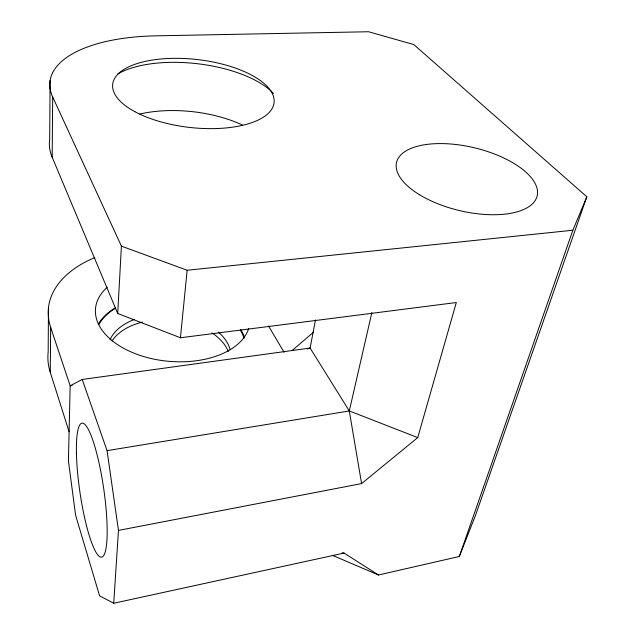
<?xml version="1.0" encoding="UTF-8"?>
<svg xmlns="http://www.w3.org/2000/svg" width="635" height="635" viewBox="0 0 635 635"><rect width="100%" height="100%" fill="white"/><g stroke="black" fill="none" stroke-linecap="round" stroke-linejoin="round"><path stroke-width="0.95" d="M48.482 307.586L48.165 352.084A119.92 75.327 4.7 0 0 50.276 372.356L69.104 431.784M50.109 80.518L49.681 139.652A137.755 64.333 6.2 0 0 52.165 157.186L117.721 313.492L180.435 337.756L456.319 302.522L417.743 437.586L361.593 483.592L118.459 530.408L113.721 603.25L344.075 553.085L378.5 575L459.335 556.474L475.623 515.001L586.835 196.771L413.798 44.577L368.617 31.75L155.535 35.846A142.732 60.261 6.5 0 0 52.689 97.004L52.165 157.186M50.276 372.356L50.673 327.414A123.658 73.501 5.1 0 1 94.845 257.564M117.721 313.492L121.412 246.134L52.689 97.004M180.435 337.756L187.158 270.256L121.412 246.134M315.492 319.937L310.102 348.051L349.29 410.948L361.593 483.592M113.721 603.25L99.576 595.805L75.621 515.334L68.421 460.994L70.175 385.81L82.193 379.46L107.069 450.652L349.29 410.948L371.864 312.603M459.335 556.474L572.865 230.235L586.835 196.771M292.021 350.615L313.547 332.176M307.332 348.933L310.102 348.051L82.193 379.46M72.136 385.532L70.175 385.81L50.673 327.414M187.158 270.256L572.865 230.235M342.122 552.791L344.075 553.085M349.29 410.948L417.743 437.586M332.295 555.276L378.5 575M268.541 325.985L284.075 352.306M107.069 450.652L118.459 530.408M248.745 328.335A77.51 45.942 5.1 0 1 144.716 356.846A77.51 45.942 5.1 0 1 107.196 287.29M98.25 324.35A76.033 46.696 4.9 0 1 115.118 307.927M240.689 329.565A76.033 46.696 4.9 0 1 244.316 337.106M99.004 324.334A75.335 46.268 4.9 0 1 114.768 308.729M240.363 330.152A75.335 46.268 4.9 0 1 244.023 338.249M109.998 339.788A61.706 38.386 4.8 0 1 134.612 319.373M218.456 332.153A61.706 38.386 4.8 0 1 230.203 349.822M112.046 340.892A61.476 38.497 4.8 0 1 142.351 322.08M211.955 332.875A61.476 38.497 4.8 0 1 228.298 351.457M139.803 114.038A86.289 40.164 6.2 0 1 242.443 125.047M117.61 74.081A88.979 37.949 6.5 0 1 198.945 63.905A88.979 37.949 6.5 0 1 273.463 93.432M76.43 452.953A67.715 12.017 81.7 0 0 100.473 557.062A67.715 12.017 81.7 0 0 98.488 460.534A67.715 12.017 81.7 0 0 76.43 452.953M134.914 111.704A81.216 34.155 6.5 0 0 270.883 110.427A81.216 34.155 6.5 0 0 174.276 58.325A81.216 34.155 6.5 0 0 134.914 111.704M419.386 194.651A72.271 32.266 13.4 0 0 535.98 199.128A72.271 32.266 13.4 0 0 445.222 143.677A72.271 32.266 13.4 0 0 419.386 194.651"/></g></svg>
